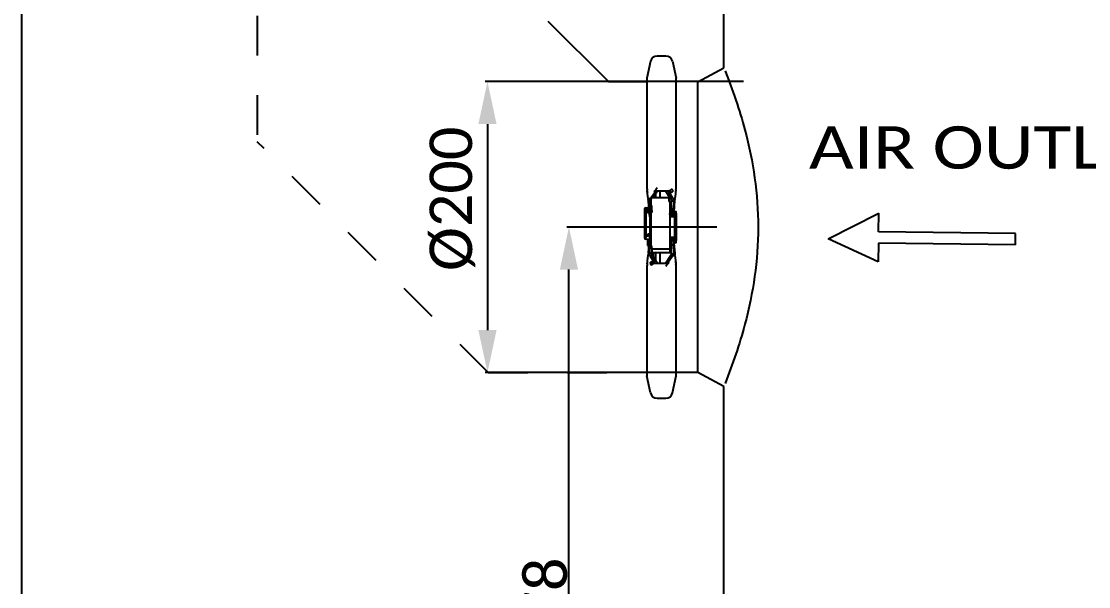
# Model space of a CAD drawing. Header units: millimetres. Extents: x 581 to 3895, y 0 to 3492.
# Drawn here: x 581 to 1314, y 389 to 777 of the extents above; entities that cross this region are included whole.
import ezdxf
from ezdxf.enums import TextEntityAlignment as Align

# ---------------------------------------------------------------- set-up
doc = ezdxf.new("R2010")
doc.units = ezdxf.units.MM
doc.header["$LTSCALE"] = 272.25
doc.header["$PDMODE"] = 3
doc.header["$PDSIZE"] = 8
doc.linetypes.add('DOT', pattern=[0.2, 0.1, -0.1])
doc.layers.get('0').update_dxf_attribs({"linetype": 'CONTINUOUS'})
doc.layers.get('Defpoints').update_dxf_attribs({"linetype": 'CONTINUOUS'})
doc.layers.add('02___PRT_ALL_AXES', color=7, linetype='CONTINUOUS')
doc.styles.get("Standard").update_dxf_attribs({"font": 'calibri.ttf'})
doc.dimstyles.new('DIMSTYLE_1', dxfattribs={"dimtxt": 29.166667, "dimasz": 29.166667, "dimexe": 1.5, "dimexo": 1, "dimgap": 0.875, "dimtad": 1, "dimdsep": 46, "dimtxsty": 'Standard', "dimblk": '_FILLED', "dimblk1": '_FILLED', "dimblk2": '_FILLED', "dimcen": 0.09, "dimazin": 2, "dimtp": 0.01, "dimtm": 0.01, "dimtfac": 1, "dimtofl": 0, "dimtmove": 0, "dimatfit": 3, "dimldrblk": '_FILLED', "dimfxl": 0, "dimtolj": 1, "dimarcsym": 0})
doc.dimstyles.new('DIMSTYLE_4', dxfattribs={"dimtxt": 29.166667, "dimasz": 29.166667, "dimexe": 1.5, "dimexo": 1, "dimgap": 0.875, "dimtad": 1, "dimdec": 0, "dimdsep": 46, "dimtxsty": 'Standard', "dimblk": '_FILLED', "dimblk1": '_FILLED', "dimblk2": '_FILLED', "dimcen": 0.09, "dimazin": 2, "dimtp": 0.01, "dimtm": 0.01, "dimtfac": 1, "dimtdec": 0, "dimtofl": 0, "dimtmove": 0, "dimatfit": 3, "dimldrblk": '_FILLED', "dimfxl": 0, "dimtolj": 1, "dimarcsym": 0})

# ---------------------------------------------------------------- blocks, each defined once
blk = doc.blocks.new('_FILLED')
at = {"color": 0, "linetype": 'ByBlock'}
blk.add_solid([(0, 0), (-1, 0.214), (-1, -0.214)], dxfattribs=at)
blk = doc.blocks.new('*D69')
at = {"color": 0, "linetype": 'Continuous', "lineweight": -2}
for p, q in [((1077, 735.84), (899.52, 735.84)), ((901.02, 706.68), (901.02, 565.01)), ((1038.39, 535.84), (899.52, 535.84))]:
    blk.add_line(p, q, dxfattribs=at)
at = {"layer": 'Defpoints', "color": 0}
for p in [(1078, 735.84), (901.02, 535.84), (1039.39, 535.84)]:
    blk.add_point(p, dxfattribs=at)
at = {"color": 0, "linetype": 'ByBlock', "lineweight": -2, "xscale": 29.1666666667, "yscale": 29.1666666667, "zscale": 29.1666666667}
for p, rotation in [((901.02, 735.84), 89.99999999999997), ((901.02, 535.84), 269.9999999999999)]:
    blk.add_blockref('_FILLED', p, dxfattribs=dict(at, rotation=rotation))
at = {"color": 0, "insert": (861.26, 655.29), "char_height": 29.167, "attachment_point": 2, "rotation": 90, "line_spacing_factor": 0.9}
blk.add_mtext('\\A1;%%c200', dxfattribs=at)
blk = doc.blocks.new('ARROW_4_BL1', base_point=(1566.53, 739.38))
at = {"color": 7, "linetype": 'Continuous'}
for p, q in [((1502.12, 738.56), (1536.85, 756.04)), ((1536.7, 743.27), (1536.85, 756.04)), ((1630.93, 742.14), (1536.7, 743.27)), ((1630.84, 734.36), (1630.93, 742.14)), ((1536.45, 722.71), (1502.12, 738.56)), ((1536.6, 735.48), (1536.45, 722.71)), ((1630.84, 734.36), (1536.6, 735.48))]:
    blk.add_line(p, q, dxfattribs=at)
blk = doc.blocks.new('*D123')
at = {"color": 0, "linetype": 'Continuous', "lineweight": -2}
for p, q in [((1058.67, 635.84), (955.5, 635.84)), ((957, 141.61), (957, 606.68)), ((1406.33, 112.44), (955.5, 112.44))]:
    blk.add_line(p, q, dxfattribs=at)
at = {"layer": 'Defpoints', "color": 0}
for p in [(957, 635.84), (1059.67, 635.84), (1407.33, 112.44)]:
    blk.add_point(p, dxfattribs=at)
at = {"color": 0, "linetype": 'ByBlock', "lineweight": -2, "xscale": 29.1666666667, "yscale": 29.1666666667, "zscale": 29.1666666667}
for p, rotation in [((957, 635.84), 90), ((957, 112.44), 270)]:
    blk.add_blockref('_FILLED', p, dxfattribs=dict(at, rotation=rotation))
at = {"color": 0, "insert": (941.18, 374.14), "char_height": 29.1667, "attachment_point": 5, "rotation": 90}
blk.add_mtext('\\A1;\\A1;578', dxfattribs=at)

msp = doc.modelspace()

# ---------------------------------------------------------------- linework, layer by layer
msp.add_line((580.651, 3491.548), (580.651, 0))
at = {"linetype": 'DOT'}
for p, q in [((742.829, 1271.038), (742.829, 694.448)), ((901.433, 535.844), (742.829, 694.448)), ((901.433, 535.844), (1010.566, 535.844))]:
    msp.add_line(p, q, dxfattribs=at)
at = {"linetype": 'Continuous'}
for p, q in [((1063.467, 745.324), (1063.467, 1122.574)), ((984.276, 735.844), (942.829, 777.291)), ((1013.127, 749.833), (1010.566, 738.188)), ((1023.637, 753.444), (1017.62, 753.444)), ((1028.129, 749.833), (1030.691, 738.188)), ((984.276, 735.844), (1010.566, 735.844)), ((1010.566, 738.188), (1010.566, 664.394)), ((1030.691, 664.375), (1030.691, 738.188)), ((1045.467, 735.844), (1030.691, 735.844)), ((1045.467, 735.844), (1045.467, 535.844)), ((1011.447, 655.434), (1010.761, 660.425)), ((1013.878, 655.844), (1017.828, 660.845)), ((1014.578, 655.844), (1017.828, 660.845)), ((1017.62, 660.845), (1023.637, 660.845)), ((1019.469, 660.845), (1019.469, 655.844)), ((1023.428, 660.845), (1027.158, 655.608)), ((1026.889, 655.521), (1023.428, 660.845)), ((1023.637, 660.845), (1023.976, 660.845)), ((1023.976, 660.845), (1025.133, 660.845)), ((1011.515, 654.839), (1011.529, 654.845)), ((1011.529, 654.844), (1011.515, 654.842)), ((1011.515, 654.842), (1011.519, 654.806)), ((1012.057, 646.912), (1011.592, 653.886)), ((1012.239, 654.265), (1012.255, 654.219)), ((1012.328, 650.754), (1012.328, 653.82)), ((1012.941, 655.675), (1015.921, 659.709)), ((1025.669, 655.844), (1013.469, 655.844)), ((1013.469, 620.844), (1013.469, 655.844)), ((1014.833, 656.237), (1014.833, 655.844)), ((1025.669, 655.844), (1025.669, 653.345)), ((1026.228, 653.345), (1025.669, 653.345)), ((1028.37, 655.727), (1025.852, 659.709)), ((1026.228, 653.345), (1026.228, 618.345)), ((1027.241, 655.416), (1027.233, 655.456)), ((1027.328, 650.721), (1027.328, 653.803)), ((1027.329, 654.14), (1027.33, 654.234)), ((1028.127, 653.836), (1028.28, 653.82)), ((1028.77, 653.771), (1028.28, 653.82)), ((1028.928, 653.756), (1028.77, 653.771)), ((1028.928, 653.755), (1028.928, 650.721)), ((1029.663, 653.864), (1029.202, 646.948)), ((1029.745, 654.864), (1029.691, 654.845)), ((1029.691, 654.845), (1029.741, 654.824)), ((1029.745, 654.864), (1029.741, 654.824)), ((1030.35, 658.718), (1029.82, 655.418)), ((1008.882, 647.099), (1008.882, 629.589)), ((1010.928, 648.856), (1009.294, 649.063)), ((1009.509, 648.738), (1010.122, 646.822)), ((1010.122, 646.822), (1011.689, 646.822)), ((1010.122, 629.867), (1010.122, 646.822)), ((1011.689, 646.822), (1011.143, 648.531)), ((1011.175, 648.431), (1011.956, 648.43)), ((1011.943, 646.346), (1012.096, 646.346)), ((1012.119, 646.005), (1012.131, 645.832)), ((1012.131, 645.832), (1012.134, 645.799)), ((1012.317, 648.845), (1012.312, 648.322)), ((1013.912, 648.323), (1013.917, 648.845)), ((1026.382, 650.345), (1026.382, 645.177)), ((1027.339, 648.846), (1027.219, 648.846)), ((1028.944, 648.323), (1028.939, 648.812)), ((1028.953, 647.359), (1028.944, 648.323)), ((1029.12, 645.755), (1029.146, 646.13)), ((1030.403, 646.563), (1029.165, 646.406)), ((1029.576, 644.322), (1030.188, 646.238)), ((1012.325, 642.917), (1012.328, 642.847)), ((1012.328, 642.847), (1012.328, 642.845)), ((1013.469, 642.845), (1012.328, 642.845)), ((1012.833, 628.844), (1012.833, 642.845)), ((1028.928, 642.845), (1027.328, 642.845)), ((1028.928, 642.845), (1028.932, 642.92)), ((1028.928, 642.845), (1028.931, 642.919)), ((1029.576, 644.323), (1029.02, 644.323)), ((1029.576, 644.322), (1029.576, 627.367)), ((1030.815, 627.09), (1030.815, 644.599)), ((1009.294, 627.626), (1010.928, 627.833)), ((1010.122, 629.867), (1009.509, 627.951)), ((1010.122, 629.866), (1011.689, 629.866)), ((1010.878, 627.826), (1010.878, 623.258)), ((1010.878, 625.343), (1012.096, 625.343)), ((1011.594, 617.825), (1012.055, 624.742)), ((1012.137, 625.935), (1012.111, 625.56)), ((1012.303, 624.33), (1012.313, 623.366)), ((1012.328, 628.844), (1013.469, 628.844)), ((1013.315, 628.844), (1013.315, 629.012)), ((1026.382, 626.512), (1026.382, 621.345)), ((1027.354, 627.843), (1027.219, 627.843)), ((1027.328, 628.844), (1028.928, 628.844)), ((1029.576, 627.367), (1029.02, 627.367)), ((1029.137, 625.684), (1029.108, 626.099)), ((1029.165, 625.283), (1030.403, 625.126)), ((1029.199, 624.777), (1029.664, 617.803)), ((1030.188, 625.451), (1029.576, 627.367)), ((1010.878, 623.258), (1011.956, 623.259)), ((1010.907, 612.971), (1011.436, 616.271)), ((1011.511, 616.825), (1011.516, 616.865)), ((1011.511, 616.825), (1011.566, 616.844)), ((1011.566, 616.844), (1011.516, 616.865)), ((1012.313, 623.366), (1012.317, 622.877)), ((1012.328, 617.934), (1012.328, 620.969)), ((1012.328, 617.933), (1012.487, 617.918)), ((1012.487, 617.918), (1012.976, 617.869)), ((1013.13, 617.853), (1012.976, 617.869)), ((1013.928, 617.549), (1013.927, 617.455)), ((1013.928, 620.969), (1013.928, 617.886)), ((1013.928, 620.844), (1025.669, 620.844)), ((1014.015, 616.273), (1014.024, 616.233)), ((1014.028, 618.345), (1014.028, 620.844)), ((1014.028, 618.345), (1026.228, 618.345)), ((1014.833, 618.345), (1014.833, 615.452)), ((1019.469, 618.345), (1019.469, 610.844)), ((1027.328, 618.016), (1027.328, 620.936)), ((1027.344, 623.366), (1027.339, 622.844)), ((1028.928, 620.936), (1028.928, 617.87)), ((1028.939, 622.844), (1028.944, 623.367)), ((1029.017, 617.425), (1029.002, 617.471)), ((1029.741, 616.85), (1029.728, 616.844)), ((1029.728, 616.846), (1029.741, 616.847)), ((1029.741, 616.847), (1029.738, 616.883)), ((1029.809, 616.255), (1030.495, 611.264)), ((1012.886, 615.962), (1015.405, 611.98)), ((1017.828, 610.844), (1014.099, 616.081)), ((1014.368, 616.168), (1017.828, 610.844)), ((1017.281, 610.844), (1016.123, 610.844)), ((1017.62, 610.844), (1017.281, 610.844)), ((1023.637, 610.844), (1017.62, 610.844)), ((1026.852, 616.111), (1023.428, 610.844)), ((1027.565, 616.081), (1023.428, 610.844)), ((1028.316, 616.015), (1025.336, 611.98)), ((1010.566, 607.314), (1010.566, 533.5)), ((1030.691, 533.501), (1030.691, 607.295)), ((1045.467, 535.844), (1030.691, 535.844)), ((1013.127, 521.856), (1010.566, 533.5)), ((1028.129, 521.856), (1030.691, 533.5)), ((1063.467, 221.114), (1063.467, 526.365)), ((1017.62, 518.244), (1023.637, 518.244))]:
    msp.add_line(p, q, dxfattribs=at)
for centre, radius, start, end in [((1017.62, 748.844), 4.6, 90, 167.589261), ((1023.637, 748.844), 4.6, 12.410736, 90), ((1004.778, 660.461), 5.979, 1.956814, 6.024341), ((1004.877, 660.465), 5.881, 1.432599, 1.946775), ((1026.456, 659.62), 2.562, 62.678668, 64.331691), ((1026.49, 659.684), 2.489, 62.836533, 64.394385), ((1027.217, 660.8), 1.154, 46.360191, 48.934416), ((1027.3, 660.887), 1.033, 43.395979, 46.36722), ((1027.306, 660.894), 1.024, 43.354497, 46.350557), ((1032.818, 661.54), 4.767, 179.319618, 181.171186), ((1032.829, 661.541), 4.778, 181.13868, 181.569413), ((1032.831, 661.541), 4.78, 181.17071, 186.347752), ((1032.833, 661.541), 4.782, 181.56944, 182.411418), ((1032.834, 661.541), 4.784, 182.408448, 183.013986), ((1032.817, 661.539), 4.767, 183.009623, 188.530465), ((1032.723, 661.526), 4.671, 186.320679, 194.398882), ((1032.661, 661.514), 4.608, 188.504988, 196.061972), ((1032.548, 661.485), 4.492, 194.435757, 196.10484), ((1036.451, 660.499), 5.945, 174.079346, 179.107765), ((996.994, 653.389), 14.594, 5.572321, 5.804962), ((1009.602, 649.565), 5.621, 69.948642, 70.10511), ((1009.759, 654.666), 1.765, 5.621162, 5.970763), ((988.662, 652.594), 22.963, 5.009096, 5.525906), ((991.243, 652.836), 20.371, 4.965563, 5.548223), ((980.361, 651.876), 31.296, 4.456656, 4.99262), ((982.299, 652.035), 29.351, 4.441794, 5.012994), ((979.193, 651.789), 32.467, 4.291854, 4.44941), ((981.88, 651.994), 29.772, 4.285043, 4.456956), ((963.133, 650.623), 48.569, 3.852127, 4.245379), ((970.22, 651.127), 41.465, 3.815421, 4.27621), ((983.711, 653.857), 28.618, 359.925769, 0.341238), ((1013.021, 654.502), 1.034, 125.044524, 129.26017), ((1013.079, 654.418), 1.136, 119.484649, 125.022775), ((1014.812, 654.031), 2.483, 143.000395, 147.345982), ((1025.445, 673.574), 13.87, 271.681547, 274.395924), ((1025.609, 672.011), 12.3, 274.180918, 274.880447), ((1025.502, 672.787), 13.082, 274.411112, 275.05918), ((1026.217, 666.299), 6.554, 277.979452, 278.343545), ((1026.213, 666.264), 6.52, 278.053869, 278.41934), ((1026.388, 665.111), 5.354, 278.365624, 280.509936), ((1026.405, 665.056), 5.296, 278.278171, 280.532114), ((989.784, 647.217), 38.344, 11.837891, 12.346431), ((1005.722, 650.527), 22.066, 11.24446, 11.914693), ((1100.164, 653.807), 72.836, 179.737872, 180.003314), ((997.46, 648.84), 30.498, 10.566944, 11.327091), ((1043.534, 656.79), 16.257, 189.824821, 190.333372), ((1026.977, 640.408), 13.478, 86.966324, 87.605703), ((1027.109, 642.833), 11.049, 84.995364, 86.983663), ((1026.466, 635.769), 18.143, 84.258927, 84.918061), ((1027.087, 642.946), 10.938, 84.544779, 84.828744), ((1041.345, 781.719), 128.565, 264.167531, 264.422551), ((1028.211, 654.583), 0.972, 70.791259, 71.98024), ((1028.204, 654.564), 0.993, 62.846546, 70.969582), ((1028.197, 654.552), 1.006, 58.581732, 62.821103), ((1028.211, 654.577), 0.978, 58.532244, 62.889391), ((1026.488, 654.117), 2.441, 359.701371, 2.725549), ((1071.738, 653.839), 42.81, 179.645606, 179.953227), ((1048.255, 653.871), 19.327, 179.990477, 180.34662), ((1040.44, 650.462), 12.065, 161.361346, 161.533042), ((1029.578, 654.269), 0.551, 151.809634, 152.955062), ((1029.507, 654.311), 0.469, 152.517945, 153.586672), ((1029.222, 654.51), 0.12, 127.381638, 131.598486), ((1074.417, 649.365), 45.008, 172.70696, 172.981919), ((1319.567, 667.465), 308.196, 183.823854, 183.992888), ((1070.43, 650.233), 58.401, 182.112796, 182.343856), ((1091.754, 651.165), 79.746, 182.386271, 183.510219), ((832.366, 645.064), 179.858, 0.387652, 0.885992), ((1201.46, 645.206), 189.168, 179.665849, 179.806405), ((1314.29, 644.513), 302, 179.472842, 179.65921), ((808.091, 650.971), 204.237, 359.403655, 359.939131), ((1250.753, 644.999), 236.861, 179.444969, 179.795895), ((809.691, 650.971), 204.237, 359.403655, 359.939131), ((1232.92, 650.939), 205.592, 180.060821, 180.592768), ((1234.52, 650.939), 205.592, 180.060821, 180.592768), ((693.764, 644.248), 335.204, 0.373726, 0.531741), ((824.678, 645.125), 204.287, 0.243811, 0.367356), ((1224.637, 644.887), 195.605, 179.133426, 179.56871), ((949.312, 651.181), 79.937, 356.540353, 357.433729), ((734.755, 666.617), 295.103, 356.018969, 356.178153), ((963.628, 650.529), 65.607, 357.442058, 357.654823), ((1027.61, 644.663), 1.348, 253.811452, 256.360142), ((1028.044, 646.45), 3.187, 256.340115, 257.306722), ((1306.509, 605.071), 295.11, 176.018979, 176.17816), ((1077.63, 621.16), 65.607, 177.442059, 177.654823), ((1091.946, 620.509), 79.938, 176.540365, 177.43373), ((816.62, 626.803), 195.605, 359.133425, 359.568708), ((1290.05, 626.977), 277.759, 180.264467, 180.546026), ((1012.088, 629.526), 1.348, 73.811287, 76.360219), ((1013.949, 628.612), 2.661, 124.273063, 124.74324), ((1013.963, 628.59), 2.687, 123.944297, 124.27327), ((1023.86, 627.829), 3.36, 0.239007, 8.138671), ((1027.609, 627.029), 1.344, 103.63956, 106.208792), ((1025.734, 626.091), 2.687, 55.704716, 56.065791), ((1025.749, 626.113), 2.661, 55.257423, 55.704835), ((1025.797, 626.18), 2.578, 53.008481, 55.266874), ((1028.036, 625.272), 3.153, 102.676816, 103.659578), ((790.505, 626.69), 236.861, 359.444968, 359.795894), ((750.719, 626.963), 278.247, 359.471683, 359.769519), ((1208.891, 626.625), 179.858, 180.387655, 180.885993), ((949.501, 620.524), 79.748, 2.386274, 3.510204), ((721.681, 604.223), 308.204, 3.823848, 3.992878), ((970.827, 621.456), 58.401, 2.112797, 2.343856), ((966.839, 622.324), 45.01, 352.706997, 352.981948), ((1012.034, 617.179), 0.12, 307.384401, 311.600936), ((1011.679, 617.42), 0.551, 331.810629, 332.955985), ((1011.75, 617.378), 0.469, 332.518896, 333.587557), ((1000.816, 621.227), 12.066, 341.361823, 341.533513), ((806.736, 620.75), 205.592, 0.06082, 0.592768), ((969.518, 617.85), 42.81, 359.645607, 359.953227), ((1014.769, 617.572), 2.441, 179.701372, 182.725543), ((993.001, 617.818), 19.327, 359.990477, 0.34662), ((999.911, 489.97), 128.565, 84.167522, 84.422541), ((1013.059, 617.137), 1.006, 238.582473, 242.821867), ((1013.045, 617.112), 0.977, 238.532986, 242.890157), ((1013.053, 617.126), 0.993, 242.847311, 250.970425), ((1013.046, 617.106), 0.972, 250.792101, 251.981094), ((1014.791, 635.92), 18.143, 264.258917, 264.918052), ((1014.17, 628.743), 10.938, 264.54477, 264.828735), ((1014.148, 628.856), 11.049, 264.995356, 266.983658), ((1014.28, 631.282), 13.478, 266.966319, 267.605699), ((997.723, 614.899), 16.257, 9.824803, 10.333355), ((1043.797, 622.849), 30.499, 190.56692, 191.327059), ((1035.535, 621.162), 22.067, 191.244427, 191.914654), ((808.336, 620.75), 205.592, 0.06082, 0.592768), ((941.092, 617.882), 72.836, 359.737873, 0.003314), ((1051.473, 624.472), 38.345, 191.837853, 192.346383), ((1037.378, 609.399), 12.483, 146.184106, 146.337722), ((1025.325, 617.438), 2.005, 345.09353, 352.678305), ((1025.278, 617.444), 2.053, 352.680143, 0.461753), ((1231.565, 620.719), 204.237, 179.403656, 179.939132), ((1096.11, 618.004), 68.782, 179.990284, 180.453146), ((1026.444, 617.658), 2.483, 323.00051, 327.346082), ((1028.177, 617.271), 1.136, 299.483854, 305.021988), ((1028.236, 617.187), 1.034, 305.043738, 309.259408), ((1233.165, 620.719), 204.237, 179.403656, 179.939132), ((1057.546, 617.833), 28.618, 179.925769, 180.341238), ((1071.037, 620.562), 41.465, 183.815415, 184.2762), ((1078.125, 621.066), 48.57, 183.852121, 184.245369), ((1059.377, 619.695), 29.772, 184.285033, 184.456944), ((1062.064, 619.9), 32.467, 184.291844, 184.449398), ((1060.896, 619.813), 31.296, 184.456644, 184.992604), ((1058.958, 619.655), 29.351, 184.441783, 185.012977), ((1052.595, 619.095), 22.963, 185.009079, 185.525885), ((1050.014, 618.853), 20.371, 184.965547, 185.548203), ((1031.655, 622.124), 5.621, 249.944929, 250.101408), ((1044.263, 618.3), 14.594, 185.572301, 185.804938), ((1031.498, 617.023), 1.765, 185.62114, 185.970739), ((1004.806, 611.19), 5.945, 354.079368, 359.107769), ((1008.708, 610.205), 4.492, 14.435733, 16.104813), ((1008.596, 610.175), 4.608, 8.504975, 16.061945), ((1008.534, 610.163), 4.671, 6.32067, 14.398858), ((1008.439, 610.15), 4.767, 3.009619, 8.530452), ((1008.426, 610.149), 4.78, 1.170708, 6.347743), ((1008.422, 610.149), 4.784, 2.408444, 3.013981), ((1008.424, 610.148), 4.782, 1.569438, 2.411415), ((1008.428, 610.149), 4.778, 1.138678, 1.56941), ((1008.439, 610.149), 4.767, 359.319619, 1.171185), ((1013.956, 610.802), 1.033, 223.396418, 226.367661), ((1013.95, 610.795), 1.024, 223.354935, 226.350997), ((1014.04, 610.889), 1.154, 226.360631, 228.934855), ((1014.801, 612.069), 2.562, 242.679045, 244.332056), ((1014.767, 612.005), 2.489, 242.83691, 244.394751), ((1014.852, 606.633), 5.296, 98.278539, 100.532543), ((1014.868, 606.578), 5.354, 98.365993, 100.510366), ((1015.044, 605.426), 6.519, 98.054237, 98.41971), ((1015.04, 605.39), 6.553, 97.979819, 98.343914), ((1015.755, 598.903), 13.081, 94.411342, 95.05945), ((1015.648, 599.678), 12.299, 94.181146, 94.880715), ((1016.039, 607.691), 3.142, 112.598579, 116.716723), ((1015.812, 598.116), 13.87, 91.681705, 94.396154), ((1036.38, 611.224), 5.881, 181.432593, 181.946767), ((1036.478, 611.228), 5.979, 181.956805, 186.024318), ((1017.62, 522.844), 4.6, 192.410736, 270), ((1023.637, 522.844), 4.6, 270, 347.589261)]:
    msp.add_arc(centre, radius, start, end, dxfattribs=at)
for centre, major_axis, start_param, end_param in [((1009.294, 647.047), (-0.011, 2.017), -0.5773792, 1.5437549), ((1010.928, 646.84), (-0.011, 2.017), -0.5773792, -0.0270115), ((1030.403, 644.547), (0.011, 2.017), 4.7394278, 6.860562), ((1009.294, 629.642), (0.011, 2.017), 1.5978377, 3.7189719), ((1030.403, 627.142), (-0.011, 2.017), -3.7189745, -1.5978403)]:
    msp.add_ellipse(centre, major_axis=major_axis, ratio=0.2042321, start_param=start_param, end_param=end_param, dxfattribs=at)
for points, knots in [([(1064.305, 743.355), (1069.596, 730.054), (1077.871, 705.859), (1085.408, 669.726), (1087.04, 647.179), (1087.04, 635.844)], [0, 0, 0, 0, 0.3886628, 0.6922571, 1, 1, 1, 1]), ([(1010.566, 664.394), (1010.566, 664.101), (1010.578, 662.998), (1010.639, 661.894), (1010.724, 661.088)], [0, 0, 0, 0, 0.2656533, 1, 1, 1, 1]), ([(1017.62, 662.764), (1017.349, 662.339), (1016.776, 661.495), (1016.014, 660.819), (1015.629, 660.488)], [0, 0, 0, 0, 0.4986833, 1, 1, 1, 1]), ([(1015.921, 659.709), (1015.967, 659.772), (1016.04, 659.924), (1015.914, 660.227), (1015.739, 660.377), (1015.629, 660.488)], [0, 0, 0, 0, 0.2551433, 0.4928421, 1, 1, 1, 1]), ([(1025.133, 660.845), (1025.402, 660.845), (1026.306, 660.944), (1027.158, 661.441), (1027.566, 661.929)], [0, 0, 0, 0, 0.2970247, 1, 1, 1, 1]), ([(1025.852, 659.709), (1025.788, 659.81), (1025.805, 660.101), (1026.164, 660.448), (1026.597, 660.877), (1027.104, 661.395), (1027.417, 661.751), (1027.566, 661.929)], [0, 0, 0, 0, 0.1239987, 0.2513747, 0.5093139, 0.7591595, 1, 1, 1, 1]), ([(1027.915, 660.003), (1027.948, 660.018), (1028.056, 660.071), (1028.158, 660.144), (1028.212, 660.21)], [0, 0, 0, 0, 0.2928093, 1, 1, 1, 1]), ([(1028.212, 660.21), (1028.215, 660.215), (1028.223, 660.224), (1028.229, 660.234), (1028.233, 660.239)], [0, 0, 0, 0, 0.5046352, 1, 1, 1, 1]), ([(1030.35, 658.72), (1030.372, 658.857), (1030.459, 659.477), (1030.498, 660.104), (1030.506, 660.591)], [0, 0, 0, 0, 0.2214727, 1, 1, 1, 1]), ([(1030.537, 661.112), (1030.563, 661.364), (1030.658, 662.449), (1030.691, 663.539), (1030.691, 664.375)], [0, 0, 0, 0, 0.2328279, 1, 1, 1, 1]), ([(1011.447, 655.434), (1011.453, 655.39), (1011.478, 655.195), (1011.499, 655), (1011.515, 654.848)], [0, 0, 0, 0, 0.2226599, 1, 1, 1, 1]), ([(1012.088, 654.593), (1012.083, 654.597), (1012.074, 654.605), (1012.064, 654.611), (1012.059, 654.614)], [0, 0, 0, 0, 0.5250269, 1, 1, 1, 1]), ([(1012.147, 654.505), (1012.139, 654.523), (1012.121, 654.554), (1012.099, 654.582), (1012.088, 654.593)], [0, 0, 0, 0, 0.5595218, 1, 1, 1, 1]), ([(1012.115, 655.082), (1012.151, 655.114), (1012.203, 655.16), (1012.255, 655.206), (1012.271, 655.22)], [0, 0, 0, 0, 0.6859954, 1, 1, 1, 1]), ([(1012.271, 655.219), (1012.254, 655.204), (1012.203, 655.157), (1012.154, 655.107), (1012.115, 655.083)], [0, 0, 0, 0, 0.3313934, 1, 1, 1, 1]), ([(1012.147, 654.506), (1012.15, 654.5), (1012.156, 654.487), (1012.162, 654.475), (1012.165, 654.469)], [0, 0, 0, 0, 0.4873521, 1, 1, 1, 1]), ([(1012.367, 655.303), (1012.349, 655.289), (1012.317, 655.262), (1012.286, 655.233), (1012.271, 655.219)], [0, 0, 0, 0, 0.5272529, 1, 1, 1, 1]), ([(1012.722, 655.371), (1012.535, 655.079), (1012.363, 654.621), (1012.328, 654.151), (1012.328, 654.028)], [0, 0, 0, 0, 0.7375862, 1, 1, 1, 1]), ([(1012.428, 655.348), (1012.443, 655.359), (1012.473, 655.379), (1012.504, 655.398), (1012.52, 655.407)], [0, 0, 0, 0, 0.4969455, 1, 1, 1, 1]), ([(1012.52, 655.407), (1012.537, 655.417), (1012.571, 655.435), (1012.606, 655.451), (1012.623, 655.458)], [0, 0, 0, 0, 0.4988451, 1, 1, 1, 1]), ([(1012.623, 655.458), (1012.64, 655.465), (1012.674, 655.478), (1012.709, 655.49), (1012.726, 655.496)], [0, 0, 0, 0, 0.4982397, 1, 1, 1, 1]), ([(1012.726, 655.496), (1012.743, 655.501), (1012.777, 655.512), (1012.812, 655.521), (1012.83, 655.525)], [0, 0, 0, 0, 0.4984252, 1, 1, 1, 1]), ([(1012.83, 655.525), (1012.813, 655.523), (1012.779, 655.515), (1012.745, 655.506), (1012.728, 655.5)], [0, 0, 0, 0, 0.4849182, 1, 1, 1, 1]), ([(1027.006, 655.342), (1027.163, 655.103), (1027.304, 654.724), (1027.33, 654.336), (1027.33, 654.234)], [0, 0, 0, 0, 0.7362582, 1, 1, 1, 1]), ([(1029.143, 654.599), (1029.133, 654.591), (1029.114, 654.568), (1029.098, 654.543), (1029.091, 654.528)], [0, 0, 0, 0, 0.4417679, 1, 1, 1, 1]), ([(1029.092, 654.53), (1029.1, 654.544), (1029.114, 654.569), (1029.133, 654.591), (1029.143, 654.6)], [0, 0, 0, 0, 0.5553965, 1, 1, 1, 1]), ([(1029.169, 654.617), (1029.164, 654.614), (1029.155, 654.609), (1029.147, 654.603), (1029.143, 654.599)], [0, 0, 0, 0, 0.4760485, 1, 1, 1, 1]), ([(1029.15, 654.605), (1029.153, 654.607), (1029.159, 654.612), (1029.165, 654.615), (1029.169, 654.616)], [0, 0, 0, 0, 0.5179221, 1, 1, 1, 1]), ([(1029.663, 653.864), (1029.669, 653.95), (1029.691, 654.27), (1029.717, 654.59), (1029.741, 654.824)], [0, 0, 0, 0, 0.2678435, 1, 1, 1, 1]), ([(1010.122, 646.822), (1010.215, 646.628), (1010.566, 646.248), (1011.006, 646.004), (1011.265, 645.888)], [0, 0, 0, 0, 0.4315434, 1, 1, 1, 1]), ([(1011.265, 645.888), (1011.348, 645.85), (1011.466, 645.814), (1011.587, 645.795), (1011.618, 645.791)], [0, 0, 0, 0, 0.743462, 1, 1, 1, 1]), ([(1011.618, 645.791), (1011.659, 645.785), (1011.831, 645.771), (1012.004, 645.782), (1012.133, 645.8)], [0, 0, 0, 0, 0.2403429, 1, 1, 1, 1]), ([(1012.109, 646.158), (1012.058, 646.208), (1011.882, 646.403), (1011.747, 646.639), (1011.689, 646.822)], [0, 0, 0, 0, 0.2698116, 1, 1, 1, 1]), ([(1012.068, 648.08), (1012.059, 648.342), (1012.045, 648.82), (1012.038, 649.386), (1012.046, 649.738), (1012.051, 649.931), (1012.069, 650.019), (1012.072, 650.095), (1012.085, 650.095)], [0, 0, 0, 0, 0.3895133, 0.7117827, 0.8338239, 0.9241147, 0.979811, 1, 1, 1, 1]), ([(1012.085, 650.095), (1012.12, 650.064), (1012.114, 649.954), (1012.141, 649.776), (1012.156, 649.441), (1012.179, 648.974), (1012.192, 648.409), (1012.199, 648.033), (1012.202, 647.845)], [0, 0, 0, 0, 0.0617496, 0.1243434, 0.2494287, 0.499616, 0.7498076, 1, 1, 1, 1]), ([(1012.148, 645.59), (1012.173, 645.243), (1012.236, 644.328), (1012.302, 643.413), (1012.328, 642.845)], [0, 0, 0, 0, 0.3800976, 1, 1, 1, 1]), ([(1012.213, 645.595), (1012.169, 645.701), (1012.193, 645.942), (1012.165, 646.168), (1012.158, 646.283)], [0, 0, 0, 0, 0.4997131, 1, 1, 1, 1]), ([(1012.22, 646.281), (1012.22, 646.184), (1012.217, 646.021), (1012.231, 645.788), (1012.204, 645.69), (1012.228, 645.595), (1012.213, 645.595)], [0, 0, 0, 0, 0.4238397, 0.7393254, 0.933846, 1, 1, 1, 1]), ([(1012.293, 645.846), (1012.292, 645.485), (1012.292, 644.508), (1012.302, 643.53), (1012.326, 642.913)], [0, 0, 0, 0, 0.3683267, 1, 1, 1, 1]), ([(1026.228, 652.346), (1026.229, 652.202), (1026.259, 651.892), (1026.342, 651.229), (1026.382, 650.704), (1026.382, 650.345)], [0, 0, 0, 0, 0.2162542, 0.4629774, 1, 1, 1, 1]), ([(1026.382, 646.306), (1026.446, 646.264), (1026.685, 646.132), (1026.975, 646.077), (1027.17, 646.111)], [0, 0, 0, 0, 0.2794173, 1, 1, 1, 1]), ([(1027.219, 648.846), (1027.217, 648.452), (1027.063, 647.625), (1026.645, 646.901), (1026.385, 646.562)], [0, 0, 0, 0, 0.4800044, 1, 1, 1, 1]), ([(1027.339, 648.812), (1027.346, 648.095), (1027.364, 646.107), (1027.383, 644.116), (1027.328, 642.845)], [0, 0, 0, 0, 0.3603036, 1, 1, 1, 1]), ([(1028.928, 642.845), (1028.931, 642.913), (1028.984, 643.884), (1029.057, 644.853), (1029.12, 645.755)], [0, 0, 0, 0, 0.0702658, 1, 1, 1, 1]), ([(1028.931, 642.919), (1028.936, 643.051), (1028.966, 644.076), (1028.967, 645.101), (1028.963, 645.994)], [0, 0, 0, 0, 0.1288896, 1, 1, 1, 1]), ([(1029.043, 645.595), (1029.026, 645.595), (1029.054, 645.702), (1029.024, 645.811), (1029.041, 646.07), (1029.037, 646.251), (1029.037, 646.359)], [0, 0, 0, 0, 0.0665061, 0.2619182, 0.5778038, 1, 1, 1, 1]), ([(1029.103, 646.357), (1029.097, 646.25), (1029.08, 646.069), (1029.079, 645.811), (1029.04, 645.701), (1029.061, 645.595), (1029.043, 645.595)], [0, 0, 0, 0, 0.4216365, 0.7373462, 0.9329579, 1, 1, 1, 1]), ([(1029.054, 647.845), (1029.059, 648.132), (1029.07, 648.661), (1029.089, 649.29), (1029.114, 649.688), (1029.127, 649.908), (1029.151, 650.008), (1029.156, 650.095), (1029.171, 650.095)], [0, 0, 0, 0, 0.381696, 0.7053154, 0.8294623, 0.9218843, 0.9791892, 1, 1, 1, 1]), ([(1029.171, 650.095), (1029.187, 650.095), (1029.188, 650.008), (1029.208, 649.908), (1029.211, 649.687), (1029.219, 649.29), (1029.208, 648.66), (1029.191, 648.132), (1029.179, 647.845)], [0, 0, 0, 0, 0.0205398, 0.0776266, 0.1699366, 0.2940877, 0.6179603, 1, 1, 1, 1]), ([(1027.234, 643.369), (1027.075, 643.415), (1026.767, 643.581), (1026.509, 644.05), (1026.403, 644.593), (1026.382, 644.978), (1026.382, 645.177)], [0, 0, 0, 0, 0.2302722, 0.4629084, 0.7219453, 1, 1, 1, 1]), ([(1028.978, 643.688), (1029.047, 643.735), (1029.281, 643.909), (1029.485, 644.134), (1029.576, 644.322)], [0, 0, 0, 0, 0.2858528, 1, 1, 1, 1]), ([(1011.618, 630.898), (1011.587, 630.894), (1011.466, 630.875), (1011.348, 630.838), (1011.265, 630.801)], [0, 0, 0, 0, 0.2565479, 1, 1, 1, 1]), ([(1012.406, 630.835), (1012.338, 630.852), (1012.08, 630.906), (1011.811, 630.923), (1011.618, 630.898)], [0, 0, 0, 0, 0.2646135, 1, 1, 1, 1]), ([(1087.04, 635.631), (1087.03, 624.321), (1085.385, 601.826), (1077.849, 565.762), (1069.587, 541.609), (1064.302, 528.324)], [0, 0, 0, 0, 0.3076508, 0.6110892, 1, 1, 1, 1]), ([(1011.265, 630.801), (1011.006, 630.685), (1010.566, 630.441), (1010.215, 630.06), (1010.122, 629.867)], [0, 0, 0, 0, 0.5684566, 1, 1, 1, 1]), ([(1012.106, 627.858), (1011.738, 627.505), (1011.128, 626.745), (1010.88, 625.786), (1010.878, 625.343)], [0, 0, 0, 0, 0.5353316, 1, 1, 1, 1]), ([(1011.689, 629.867), (1011.716, 629.953), (1011.875, 630.324), (1012.176, 630.621), (1012.432, 630.799)], [0, 0, 0, 0, 0.2252007, 1, 1, 1, 1]), ([(1012.085, 621.594), (1012.07, 621.594), (1012.069, 621.681), (1012.049, 621.782), (1012.045, 622.002), (1012.037, 622.4), (1012.048, 623.029), (1012.066, 623.557), (1012.077, 623.844)], [0, 0, 0, 0, 0.0205398, 0.0776265, 0.1699364, 0.2940874, 0.61796, 1, 1, 1, 1]), ([(1012.202, 623.844), (1012.198, 623.557), (1012.187, 623.028), (1012.168, 622.399), (1012.142, 622.001), (1012.13, 621.782), (1012.105, 621.681), (1012.101, 621.594), (1012.085, 621.594)], [0, 0, 0, 0, 0.3816957, 0.7053151, 0.8294622, 0.9218843, 0.9791892, 1, 1, 1, 1]), ([(1012.328, 628.844), (1012.325, 628.778), (1012.276, 627.807), (1012.2, 626.838), (1012.137, 625.935)], [0, 0, 0, 0, 0.0680139, 1, 1, 1, 1]), ([(1012.153, 625.332), (1012.16, 625.44), (1012.176, 625.621), (1012.178, 625.879), (1012.216, 625.988), (1012.196, 626.094), (1012.213, 626.094)], [0, 0, 0, 0, 0.4216363, 0.7373461, 0.9329579, 1, 1, 1, 1]), ([(1012.213, 626.094), (1012.23, 626.094), (1012.202, 625.988), (1012.233, 625.878), (1012.216, 625.619), (1012.22, 625.438), (1012.219, 625.33)], [0, 0, 0, 0, 0.066506, 0.261918, 0.5778036, 1, 1, 1, 1]), ([(1012.328, 628.844), (1012.324, 628.735), (1012.29, 627.685), (1012.29, 626.635), (1012.294, 625.695)], [0, 0, 0, 0, 0.1045699, 1, 1, 1, 1]), ([(1012.464, 630.82), (1012.498, 630.81), (1012.63, 630.766), (1012.755, 630.695), (1012.834, 630.629)], [0, 0, 0, 0, 0.2587679, 1, 1, 1, 1]), ([(1012.834, 630.629), (1012.933, 630.546), (1013.101, 630.326), (1013.235, 629.924), (1013.302, 629.479), (1013.315, 629.17), (1013.315, 629.012)], [0, 0, 0, 0, 0.2235947, 0.46485, 0.726327, 1, 1, 1, 1]), ([(1027.233, 628.32), (1027.075, 628.274), (1026.767, 628.108), (1026.51, 627.638), (1026.402, 627.096), (1026.382, 626.711), (1026.382, 626.512)], [0, 0, 0, 0, 0.2302115, 0.4629453, 0.7219378, 1, 1, 1, 1]), ([(1027.328, 628.844), (1027.331, 628.776), (1027.368, 627.777), (1027.367, 626.777), (1027.364, 625.846)], [0, 0, 0, 0, 0.0681853, 1, 1, 1, 1]), ([(1029.108, 626.099), (1029.084, 626.447), (1029.02, 627.362), (1028.955, 628.276), (1028.928, 628.844)], [0, 0, 0, 0, 0.3800961, 1, 1, 1, 1]), ([(1028.964, 625.844), (1028.965, 626.258), (1028.965, 627.258), (1028.949, 628.259), (1028.928, 628.844)], [0, 0, 0, 0, 0.4141685, 1, 1, 1, 1]), ([(1029.576, 627.367), (1029.548, 627.424), (1029.396, 627.676), (1029.167, 627.873), (1028.978, 628.001)], [0, 0, 0, 0, 0.2190151, 1, 1, 1, 1]), ([(1029.037, 625.409), (1029.036, 625.506), (1029.04, 625.669), (1029.025, 625.901), (1029.052, 625.999), (1029.028, 626.094), (1029.043, 626.094)], [0, 0, 0, 0, 0.4238398, 0.7393255, 0.933846, 1, 1, 1, 1]), ([(1029.043, 626.094), (1029.087, 625.988), (1029.063, 625.747), (1029.092, 625.521), (1029.099, 625.407)], [0, 0, 0, 0, 0.4997131, 1, 1, 1, 1]), ([(1029.171, 621.594), (1029.137, 621.625), (1029.143, 621.736), (1029.115, 621.914), (1029.1, 622.248), (1029.078, 622.715), (1029.064, 623.28), (1029.057, 623.656), (1029.054, 623.844)], [0, 0, 0, 0, 0.0617496, 0.1243434, 0.2494287, 0.499616, 0.7498077, 1, 1, 1, 1]), ([(1029.188, 623.609), (1029.198, 623.347), (1029.212, 622.87), (1029.219, 622.304), (1029.21, 621.951), (1029.205, 621.758), (1029.188, 621.67), (1029.185, 621.594), (1029.171, 621.594)], [0, 0, 0, 0, 0.3895136, 0.711783, 0.8338241, 0.9241148, 0.979811, 1, 1, 1, 1]), ([(1011.594, 617.825), (1011.588, 617.739), (1011.566, 617.419), (1011.539, 617.099), (1011.516, 616.865)], [0, 0, 0, 0, 0.2678432, 1, 1, 1, 1]), ([(1012.088, 617.073), (1012.092, 617.075), (1012.101, 617.08), (1012.11, 617.086), (1012.114, 617.09)], [0, 0, 0, 0, 0.4760473, 1, 1, 1, 1]), ([(1012.107, 617.084), (1012.104, 617.082), (1012.098, 617.078), (1012.091, 617.074), (1012.088, 617.073)], [0, 0, 0, 0, 0.5179233, 1, 1, 1, 1]), ([(1012.114, 617.09), (1012.124, 617.098), (1012.143, 617.121), (1012.158, 617.147), (1012.166, 617.161)], [0, 0, 0, 0, 0.4417688, 1, 1, 1, 1]), ([(1012.165, 617.159), (1012.157, 617.145), (1012.142, 617.12), (1012.123, 617.098), (1012.114, 617.09)], [0, 0, 0, 0, 0.5553957, 1, 1, 1, 1]), ([(1014.251, 616.347), (1014.094, 616.586), (1013.953, 616.965), (1013.926, 617.353), (1013.927, 617.455)], [0, 0, 0, 0, 0.7362583, 1, 1, 1, 1]), ([(1026.382, 621.345), (1026.382, 620.985), (1026.342, 620.46), (1026.259, 619.797), (1026.229, 619.488), (1026.228, 619.343)], [0, 0, 0, 0, 0.5371706, 0.7836614, 1, 1, 1, 1]), ([(1027.72, 616.552), (1027.741, 616.651), (1027.826, 617.071), (1027.896, 617.494), (1027.954, 617.815)], [0, 0, 0, 0, 0.2365681, 1, 1, 1, 1]), ([(1028.531, 616.193), (1028.514, 616.188), (1028.479, 616.178), (1028.444, 616.168), (1028.427, 616.164)], [0, 0, 0, 0, 0.4984251, 1, 1, 1, 1]), ([(1028.427, 616.164), (1028.444, 616.167), (1028.478, 616.174), (1028.511, 616.184), (1028.528, 616.189)], [0, 0, 0, 0, 0.4849185, 1, 1, 1, 1]), ([(1028.633, 616.231), (1028.617, 616.224), (1028.583, 616.211), (1028.548, 616.199), (1028.531, 616.193)], [0, 0, 0, 0, 0.4982396, 1, 1, 1, 1]), ([(1028.535, 616.319), (1028.722, 616.611), (1028.894, 617.068), (1028.929, 617.538), (1028.929, 617.661)], [0, 0, 0, 0, 0.7375863, 1, 1, 1, 1]), ([(1028.737, 616.282), (1028.72, 616.272), (1028.686, 616.254), (1028.651, 616.239), (1028.633, 616.231)], [0, 0, 0, 0, 0.4988449, 1, 1, 1, 1]), ([(1028.828, 616.341), (1028.814, 616.331), (1028.784, 616.31), (1028.753, 616.291), (1028.737, 616.282)], [0, 0, 0, 0, 0.4969453, 1, 1, 1, 1]), ([(1028.89, 616.386), (1028.907, 616.4), (1028.94, 616.428), (1028.971, 616.456), (1028.986, 616.47)], [0, 0, 0, 0, 0.5272533, 1, 1, 1, 1]), ([(1029.142, 616.607), (1029.106, 616.575), (1029.054, 616.529), (1029.002, 616.483), (1028.985, 616.469)], [0, 0, 0, 0, 0.6859941, 1, 1, 1, 1]), ([(1028.986, 616.47), (1029.003, 616.485), (1029.053, 616.532), (1029.102, 616.582), (1029.142, 616.607)], [0, 0, 0, 0, 0.3313947, 1, 1, 1, 1]), ([(1029.109, 617.184), (1029.106, 617.189), (1029.1, 617.202), (1029.095, 617.214), (1029.092, 617.221)], [0, 0, 0, 0, 0.4873524, 1, 1, 1, 1]), ([(1029.109, 617.184), (1029.118, 617.166), (1029.135, 617.135), (1029.157, 617.107), (1029.169, 617.097)], [0, 0, 0, 0, 0.5595207, 1, 1, 1, 1]), ([(1029.169, 617.097), (1029.173, 617.092), (1029.183, 617.084), (1029.193, 617.078), (1029.198, 617.075)], [0, 0, 0, 0, 0.5250277, 1, 1, 1, 1]), ([(1029.809, 616.255), (1029.803, 616.299), (1029.778, 616.494), (1029.758, 616.69), (1029.742, 616.842)], [0, 0, 0, 0, 0.2226602, 1, 1, 1, 1]), ([(1010.72, 610.577), (1010.694, 610.325), (1010.599, 609.24), (1010.566, 608.15), (1010.566, 607.314)], [0, 0, 0, 0, 0.2328281, 1, 1, 1, 1]), ([(1010.907, 612.97), (1010.885, 612.833), (1010.797, 612.212), (1010.758, 611.585), (1010.751, 611.098)], [0, 0, 0, 0, 0.221473, 1, 1, 1, 1]), ([(1013.045, 611.479), (1013.041, 611.474), (1013.034, 611.465), (1013.027, 611.455), (1013.024, 611.451)], [0, 0, 0, 0, 0.504635, 1, 1, 1, 1]), ([(1013.341, 611.686), (1013.309, 611.671), (1013.201, 611.618), (1013.099, 611.546), (1013.045, 611.479)], [0, 0, 0, 0, 0.2928083, 1, 1, 1, 1]), ([(1014.833, 610.98), (1014.73, 610.879), (1014.333, 610.489), (1013.956, 610.077), (1013.691, 609.76)], [0, 0, 0, 0, 0.2582049, 1, 1, 1, 1]), ([(1014.627, 610.497), (1014.531, 610.449), (1014.184, 610.251), (1013.878, 609.984), (1013.691, 609.76)], [0, 0, 0, 0, 0.2692817, 1, 1, 1, 1]), ([(1016.123, 610.844), (1016.005, 610.844), (1015.565, 610.822), (1015.129, 610.715), (1014.832, 610.591)], [0, 0, 0, 0, 0.2684467, 1, 1, 1, 1]), ([(1015.405, 611.98), (1015.459, 611.894), (1015.478, 611.599), (1015.154, 611.306), (1014.945, 611.089), (1014.833, 610.98)], [0, 0, 0, 0, 0.2485045, 0.6202602, 1, 1, 1, 1]), ([(1023.637, 608.925), (1023.908, 609.351), (1024.481, 610.194), (1025.242, 610.871), (1025.627, 611.201)], [0, 0, 0, 0, 0.4986833, 1, 1, 1, 1]), ([(1025.336, 611.98), (1025.289, 611.917), (1025.217, 611.766), (1025.342, 611.462), (1025.518, 611.312), (1025.627, 611.201)], [0, 0, 0, 0, 0.2551433, 0.4928424, 1, 1, 1, 1]), ([(1030.691, 607.295), (1030.691, 607.588), (1030.679, 608.692), (1030.617, 609.795), (1030.532, 610.601)], [0, 0, 0, 0, 0.2656531, 1, 1, 1, 1])]:
    msp.add_open_spline(points, degree=3, knots=knots, dxfattribs=at)
for points in [[(1010.755, 660.612), (1010.757, 660.55), (1010.758, 660.488), (1010.762, 660.426)], [(1010.761, 660.425), (1010.78, 660.107), (1010.826, 659.79), (1010.892, 659.477)], [(1015.629, 660.488), (1016.151, 660.603), (1016.667, 660.753), (1017.197, 660.818)], [(1017.197, 660.818), (1017.337, 660.835), (1017.479, 660.845), (1017.62, 660.845)], [(1027.792, 661.804), (1027.739, 661.839), (1027.683, 661.87), (1027.626, 661.899)], [(1027.632, 661.896), (1027.769, 661.825), (1027.902, 661.741), (1028.013, 661.635)], [(1027.975, 661.67), (1027.918, 661.719), (1027.856, 661.764), (1027.792, 661.804)], [(1028.233, 660.239), (1028.185, 660.171), (1028.118, 660.116), (1028.048, 660.073)], [(1012.059, 654.614), (1012.102, 654.596), (1012.127, 654.548), (1012.147, 654.506)], [(1012.239, 654.264), (1012.21, 654.345), (1012.185, 654.428), (1012.147, 654.505)], [(1012.165, 654.469), (1012.193, 654.402), (1012.216, 654.333), (1012.239, 654.265)], [(1012.328, 654.028), (1012.299, 654.107), (1012.268, 654.185), (1012.239, 654.264)], [(1012.255, 654.219), (1012.272, 654.169), (1012.29, 654.12), (1012.31, 654.071)], [(1012.271, 655.22), (1012.322, 655.265), (1012.373, 655.309), (1012.428, 655.348)], [(1012.728, 655.5), (1012.656, 655.476), (1012.586, 655.445), (1012.52, 655.407)], [(1012.83, 655.525), (1012.867, 655.575), (1012.904, 655.624), (1012.94, 655.674)], [(1013.469, 654.802), (1013.409, 654.493), (1013.358, 654.183), (1013.302, 653.874)], [(1025.852, 659.709), (1026.068, 659.736), (1026.288, 659.728), (1026.506, 659.744)], [(1027.126, 659.809), (1026.97, 659.787), (1026.813, 659.77), (1026.655, 659.756)], [(1026.655, 659.756), (1026.813, 659.77), (1026.97, 659.786), (1027.126, 659.808)], [(1027.003, 655.346), (1026.965, 655.404), (1026.928, 655.461), (1026.89, 655.519)], [(1027.233, 655.456), (1027.221, 655.51), (1027.194, 655.567), (1027.149, 655.6)], [(1027.365, 659.847), (1027.447, 659.862), (1027.528, 659.88), (1027.609, 659.9)], [(1027.573, 659.892), (1027.507, 659.875), (1027.44, 659.861), (1027.373, 659.849)], [(1027.515, 654.016), (1027.491, 654.155), (1027.467, 654.294), (1027.441, 654.433)], [(1027.54, 653.874), (1027.718, 653.869), (1027.895, 653.856), (1028.073, 653.84)], [(1027.915, 660.003), (1027.806, 659.955), (1027.69, 659.92), (1027.573, 659.892)], [(1027.609, 659.9), (1027.713, 659.927), (1027.817, 659.96), (1027.915, 660.003)], [(1028.048, 660.073), (1028.005, 660.046), (1027.961, 660.024), (1027.915, 660.003)], [(1028.37, 655.727), (1028.417, 655.653), (1028.465, 655.579), (1028.513, 655.506)], [(1028.52, 655.505), (1028.59, 655.395), (1028.647, 655.277), (1028.702, 655.158)], [(1028.702, 655.158), (1028.834, 654.87), (1028.911, 654.55), (1028.926, 654.233)], [(1028.929, 654.104), (1028.954, 654.163), (1028.976, 654.223), (1028.996, 654.284)], [(1029.008, 654.318), (1028.991, 654.271), (1028.973, 654.225), (1028.956, 654.178)], [(1029.008, 654.318), (1029.031, 654.387), (1029.054, 654.456), (1029.087, 654.52)], [(1029.087, 654.52), (1029.055, 654.455), (1029.033, 654.386), (1029.008, 654.318)], [(1029.772, 655.079), (1029.787, 655.192), (1029.802, 655.306), (1029.82, 655.418)], [(1012.312, 648.322), (1012.309, 647.979), (1012.305, 647.635), (1012.302, 647.292)], [(1013.902, 647.294), (1013.905, 647.637), (1013.909, 647.98), (1013.912, 648.323)], [(1027.17, 646.111), (1027.236, 646.122), (1027.301, 646.142), (1027.362, 646.17)], [(1012.278, 627.989), (1012.216, 627.953), (1012.158, 627.908), (1012.106, 627.858)], [(1027.354, 624.395), (1027.351, 624.052), (1027.348, 623.709), (1027.344, 623.366)], [(1028.944, 623.367), (1028.948, 623.711), (1028.951, 624.054), (1028.954, 624.397)], [(1011.484, 616.61), (1011.47, 616.497), (1011.454, 616.384), (1011.436, 616.271)], [(1012.249, 617.371), (1012.226, 617.303), (1012.203, 617.234), (1012.17, 617.169)], [(1012.17, 617.169), (1012.202, 617.234), (1012.224, 617.303), (1012.249, 617.371)], [(1012.249, 617.371), (1012.266, 617.418), (1012.283, 617.465), (1012.3, 617.511)], [(1012.327, 617.585), (1012.302, 617.526), (1012.281, 617.466), (1012.26, 617.405)], [(1012.555, 616.531), (1012.423, 616.819), (1012.345, 617.139), (1012.33, 617.456)], [(1012.737, 616.184), (1012.667, 616.294), (1012.609, 616.412), (1012.555, 616.531)], [(1012.886, 615.962), (1012.839, 616.036), (1012.792, 616.11), (1012.743, 616.183)], [(1013.717, 617.815), (1013.539, 617.821), (1013.361, 617.833), (1013.184, 617.849)], [(1013.742, 617.673), (1013.766, 617.534), (1013.79, 617.395), (1013.815, 617.256)], [(1014.024, 616.233), (1014.036, 616.179), (1014.063, 616.122), (1014.108, 616.089)], [(1014.253, 616.343), (1014.291, 616.286), (1014.329, 616.228), (1014.366, 616.17)], [(1026.852, 616.111), (1026.897, 616.18), (1026.942, 616.25), (1026.988, 616.319)], [(1027.263, 616.922), (1027.208, 616.718), (1027.121, 616.521), (1027.005, 616.345)], [(1027.565, 616.081), (1027.602, 616.128), (1027.653, 616.191), (1027.633, 616.247)], [(1027.656, 616.251), (1027.678, 616.352), (1027.7, 616.454), (1027.72, 616.556)], [(1028.528, 616.189), (1028.601, 616.213), (1028.671, 616.244), (1028.737, 616.282)], [(1028.985, 616.469), (1028.935, 616.425), (1028.883, 616.381), (1028.828, 616.341)], [(1028.929, 617.661), (1028.958, 617.582), (1028.989, 617.504), (1029.017, 617.425)], [(1029.002, 617.471), (1028.985, 617.52), (1028.967, 617.57), (1028.947, 617.618)], [(1029.017, 617.425), (1029.046, 617.344), (1029.071, 617.261), (1029.109, 617.184)], [(1029.092, 617.221), (1029.063, 617.287), (1029.04, 617.356), (1029.017, 617.425)], [(1029.198, 617.075), (1029.155, 617.093), (1029.13, 617.142), (1029.109, 617.184)], [(1013.024, 611.451), (1013.072, 611.519), (1013.139, 611.573), (1013.209, 611.617)], [(1013.209, 611.617), (1013.251, 611.643), (1013.296, 611.666), (1013.341, 611.686)], [(1013.625, 609.793), (1013.488, 609.864), (1013.355, 609.948), (1013.244, 610.054)], [(1013.282, 610.019), (1013.339, 609.97), (1013.4, 609.925), (1013.464, 609.885)], [(1013.341, 611.686), (1013.451, 611.734), (1013.567, 611.769), (1013.683, 611.798)], [(1013.648, 611.789), (1013.544, 611.762), (1013.44, 611.73), (1013.341, 611.686)], [(1013.464, 609.885), (1013.518, 609.851), (1013.574, 609.819), (1013.63, 609.79)], [(1013.892, 611.842), (1013.81, 611.827), (1013.729, 611.81), (1013.648, 611.789)], [(1013.683, 611.798), (1013.75, 611.814), (1013.816, 611.828), (1013.883, 611.841)], [(1014.13, 611.88), (1014.287, 611.902), (1014.444, 611.919), (1014.601, 611.933)], [(1014.601, 611.933), (1014.444, 611.92), (1014.287, 611.903), (1014.131, 611.881)], [(1015.405, 611.98), (1015.188, 611.953), (1014.969, 611.961), (1014.751, 611.945)], [(1024.06, 610.872), (1023.92, 610.854), (1023.778, 610.844), (1023.637, 610.844)], [(1025.627, 611.201), (1025.106, 611.086), (1024.59, 610.936), (1024.06, 610.872)], [(1028.427, 616.164), (1028.39, 616.115), (1028.353, 616.066), (1028.317, 616.016)], [(1030.495, 611.264), (1030.477, 611.582), (1030.43, 611.9), (1030.365, 612.212)], [(1030.501, 611.077), (1030.5, 611.139), (1030.498, 611.201), (1030.495, 611.263)]]:
    msp.add_open_spline(points, degree=3, dxfattribs=at)
at = {"layer": '02___PRT_ALL_AXES', "linetype": 'Continuous'}
for p, q in [((1045.517, 735.604), (1063.468, 745.298)), ((1045.517, 635.67), (1045.517, 735.604)), ((1016.628, 655.844), (1016.628, 658.999)), ((1046.467, 635.673), (1046.467, 635.844)), ((1016.628, 612.69), (1016.628, 618.345)), ((1045.517, 536.085), (1063.468, 526.391))]:
    msp.add_line(p, q, dxfattribs=at)

# ---------------------------------------------------------------- block references
at = {"linetype": 'Continuous'}
msp.add_blockref('ARROW_4_BL1', (1199.589, 628.686), dxfattribs=at)

# ---------------------------------------------------------------- texts
at = {"linetype": 'Continuous', "width": 1.156876}
msp.add_text('AIR OUTLET', height=29.1667, dxfattribs=at).set_placement((1121.937, 675.969), (1376.379, 675.969), align=Align.FIT)

# ---------------------------------------------------------------- dimensions: what is measured, and where the dimension line sits
at = {"linetype": 'Continuous'}
dim = msp.add_linear_dim(base=(901.022, 535.844), p1=(1077.996, 735.844), p2=(1039.387, 535.844), angle=270, text='%%c<>', dimstyle='DIMSTYLE_1', dxfattribs=at)
dim.commit()
dim.dimension.update_dxf_attribs({"geometry": '*D69', "text_midpoint": (901.022, 655.289), "dimtype": 160})
dim = msp.add_linear_dim(base=(957, 635.844), p1=(1407.331, 112.444), p2=(1059.675, 635.844), angle=90, text='\\A1;578', dimstyle='DIMSTYLE_4', override={"dimtxsty": 'Standard', "dimldrblk": '_FILLED'}, dxfattribs=at)
dim.commit()
dim.dimension.update_dxf_attribs({"geometry": '*D123', "text_midpoint": (941.183, 374.144)})

doc.saveas('drawing.dxf')
